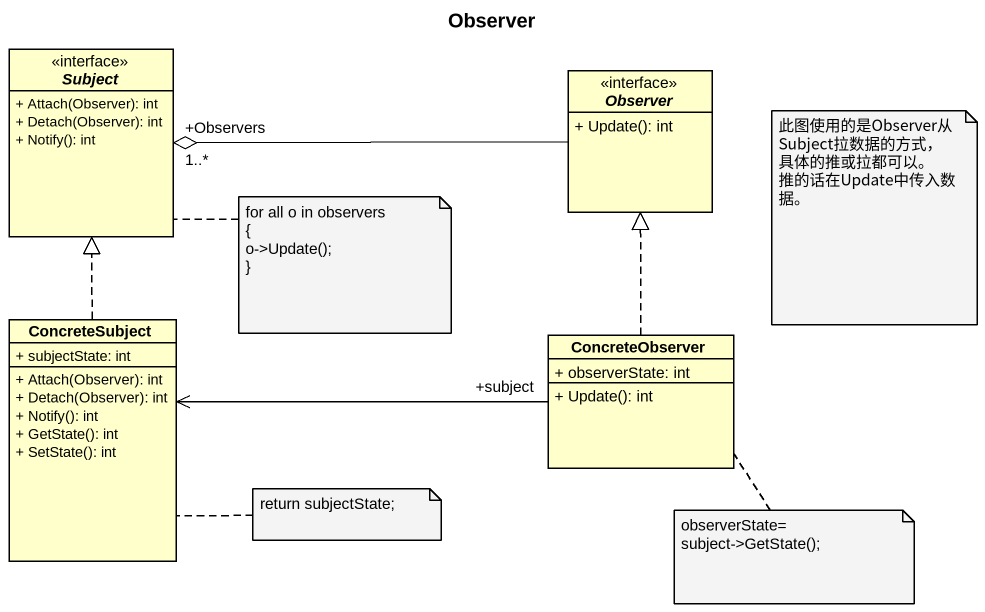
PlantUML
@startuml
title Observer
hide circle
hide empty members
skinparam classAttributeIconSize 0
interface Subject <<interface>> {
  + Attach(Observer): int
  + Detach(Observer): int
  + Notify(): int
}
interface Observer <<interface>> {
  + Update(): int
}
class ConcreteSubject {
  + subjectState: int
  + Attach(Observer): int
  + Detach(Observer): int
  + Notify(): int
  + GetState(): int
  + SetState(): int
}
class ConcreteObserver {
  + observerState: int
  + Update(): int
}
Observer -left-o "+Observers\n1..*" Subject
ConcreteSubject .up.|> Subject
ConcreteObserver .up.|> Observer
ConcreteObserver "+subject" -left-> ConcreteSubject
note as N1
  此图使用的是Observer从Subject拉数据的方式，具体的推或拉都可以。
  推的话在Update中传入数据。
end note
note right of Subject
  for all o in observers
  {
  o->Update();
  ~}
end note
note right of ConcreteSubject : return subjectState;
note bottom of ConcreteObserver
  observerState=
  subject->GetState();
end note
@enduml
